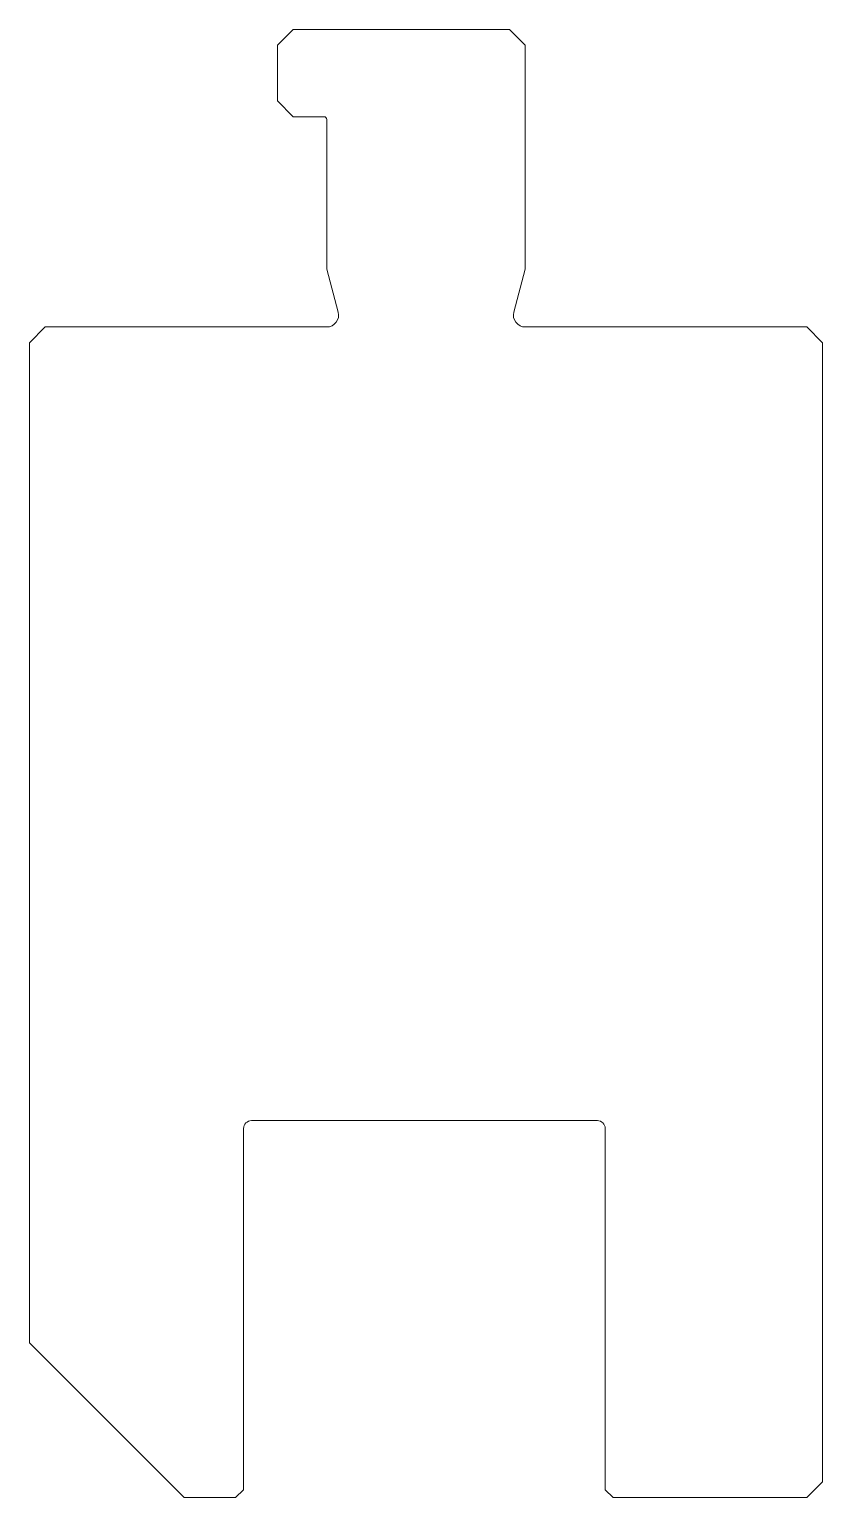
# Model space of a CAD drawing. Header units: millimetres. Extents: x 84.3 to 135.1, y 109.7 to 203.7.
import ezdxf

# ---------------------------------------------------------------- set-up
doc = ezdxf.new("R2010")
doc.units = ezdxf.units.MM
doc.header["$MEASUREMENT"] = 0
doc.layers.get('0').update_dxf_attribs({"linetype": 'CONTINUOUS'})

msp = doc.modelspace()

# ---------------------------------------------------------------- linework, layer by layer
at = {"color": 7, "linetype": 'CONTINUOUS', "lineweight": 15}
for p, q in [((101.148, 203.697), (100.132, 202.681)), ((114.991, 203.697), (101.148, 203.697)), ((116.007, 202.681), (114.991, 203.697)), ((100.132, 202.681), (100.132, 199.125)), ((116.007, 188.353), (116.007, 202.681)), ((100.132, 199.125), (101.148, 198.109)), ((101.148, 198.109), (103.116, 198.109)), ((103.294, 197.931), (103.294, 188.353)), ((103.294, 188.353), (104.03, 185.606)), ((115.271, 185.606), (116.007, 188.353)), ((85.266, 184.647), (84.25, 183.631)), ((103.294, 184.647), (85.266, 184.647)), ((134.034, 184.647), (116.007, 184.647)), ((135.05, 183.631), (134.034, 184.647)), ((84.25, 183.631), (84.25, 119.623)), ((135.05, 110.733), (135.05, 183.631)), ((98.474, 133.847), (120.623, 133.847)), ((97.966, 110.225), (97.966, 133.339)), ((121.131, 133.339), (121.131, 110.225)), ((84.25, 119.623), (94.156, 109.717)), ((97.458, 109.717), (97.966, 110.225)), ((121.131, 110.225), (121.639, 109.717)), ((134.034, 109.717), (135.05, 110.733)), ((94.156, 109.717), (97.458, 109.717)), ((121.639, 109.717), (134.034, 109.717))]:
    msp.add_line(p, q, dxfattribs=at)
for centre, radius, start, end in [((103.116, 197.931), 0.178, 0, 90), ((103.294, 185.409), 0.762, -90, 15), ((116.007, 185.409), 0.762, 165, -90), ((98.474, 133.339), 0.508, 90, 180), ((120.623, 133.339), 0.508, 0, 90)]:
    msp.add_arc(centre, radius, start, end, dxfattribs=at)

doc.saveas('drawing.dxf')
